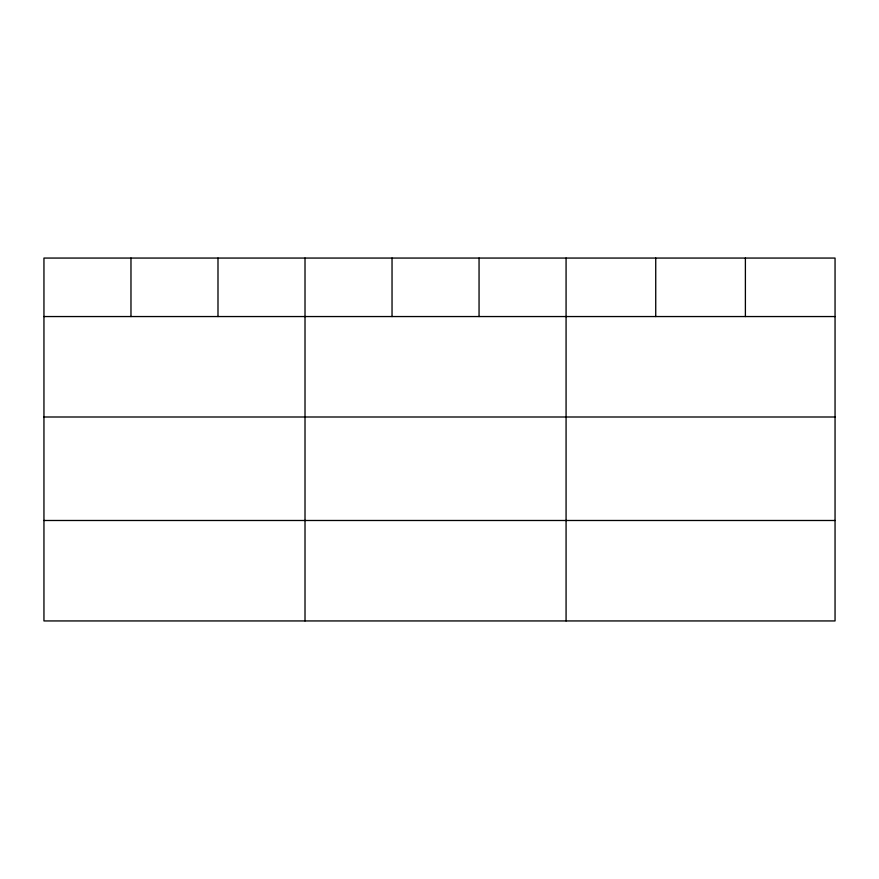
<?xml version="1.0" encoding="UTF-8"?>
<svg xmlns="http://www.w3.org/2000/svg" width="879" height="879" viewBox="0 0 879 879"><rect width="100%" height="100%" fill="white"/><g stroke="black" fill="none" stroke-linecap="round" stroke-linejoin="round"><path stroke-width="1.32" d="M835.05 316.55L835.05 620.937L43.95 620.937L43.95 258.063L835.05 258.063L835.05 316.55L43.95 316.55M43.95 416.998L835.05 416.998M43.95 520.489L835.05 520.489M745.392 258.063L745.392 316.55M655.734 258.063L655.734 316.55M566.076 258.063L566.076 620.937M479.055 258.063L479.055 316.55M392.034 258.063L392.034 316.55M305.013 258.063L305.013 620.937M217.992 258.063L217.992 316.55M130.971 258.063L130.971 316.55"/></g></svg>
